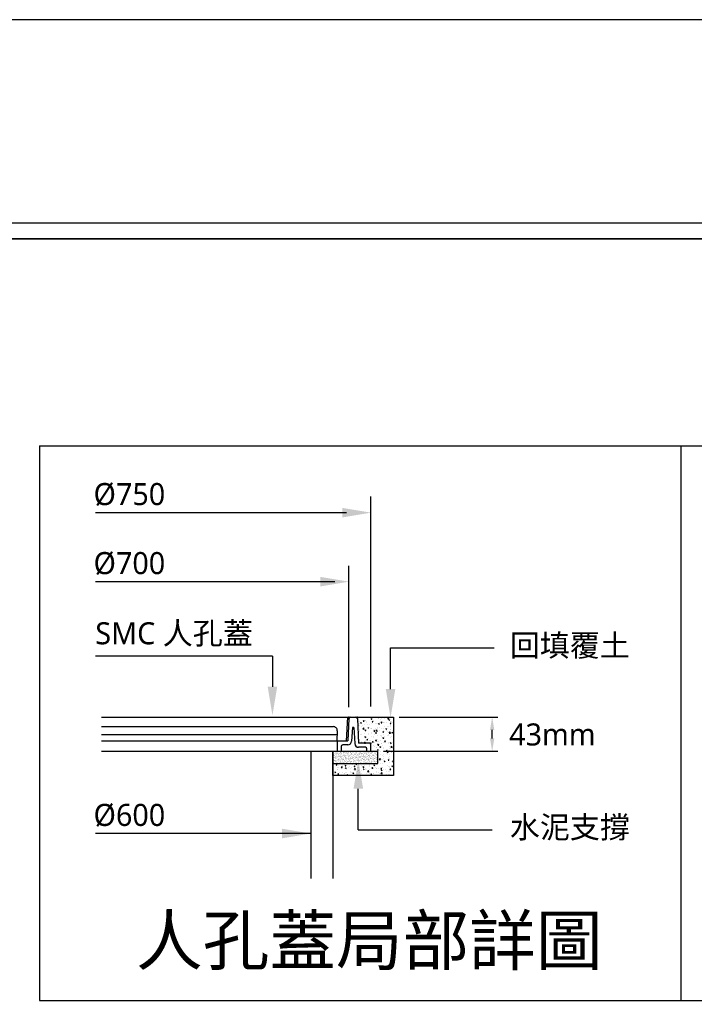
# Model space of a CAD drawing. Header units: millimetres. Extents: x 4664 to 8864, y -38 to 2932.
# Drawn here: x 6832 to 7445, y 2042 to 2932 of the extents above; entities that cross this region are included whole.
import ezdxf

# ---------------------------------------------------------------- set-up
doc = ezdxf.new("R2010")
doc.units = ezdxf.units.MM
doc.styles.add('AEH', font='kaiu.ttf')
doc.styles.add('微軟正黑體-20', font='Microsoft JhengHei.ttf', dxfattribs={"height": 20})
doc.styles.add('微軟正黑體-30', font='Microsoft JhengHei.ttf', dxfattribs={"height": 30})

msp = doc.modelspace()

# ---------------------------------------------------------------- linework, layer by layer
at = {"lineweight": 5}
for p, q in [((4663.85, 2931.81, 163.19), (8863.85, 2931.81, 163.19)), ((4850.88, 2732.99, 163.19), (8676.81, 2732.99, 163.19)), ((8676.81, 2732.99, 163.19), (4850.88, 2732.99, 163.19)), ((6850.34, 2544.88), (8022.99, 2544.88)), ((6850.34, 2544.88), (6850.34, 2041.72)), ((7432.58, 2544.88), (7432.58, 2041.72)), ((7151.16, 2308.38), (7151.16, 2498.96)), ((7128.91, 2484.34), (6900.95, 2484.34)), ((7131.17, 2307.76), (7131.17, 2436.11)), ((7118.44, 2421.71), (6900.95, 2421.71)), ((7168.96, 2324.24), (7168.96, 2361.67)), ((7168.96, 2361.67), (7263.16, 2361.67)), ((7061.73, 2354.05), (6900.95, 2354.05)), ((7061.73, 2354.05), (7061.73, 2326.35)), ((6906.44, 2298.83), (7171.66, 2298.83)), ((7129.91, 2298.83), (7128.77, 2277.18)), ((7131.1, 2297.46), (7130.04, 2277.18)), ((7138.82, 2297.46), (7139.99, 2275.02)), ((7140.3, 2298.59), (7140.3, 2298.59)), ((7151.26, 2297.23), (7152.05, 2297.53)), ((7151.26, 2297.23), (7151.82, 2296.85)), ((7151.82, 2296.85), (7152.05, 2297.53)), ((7157.57, 2297.19), (7157.57, 2297.19)), ((7157.59, 2298.77), (7157.59, 2298.77)), ((7158.02, 2297.26), (7158.02, 2297.26)), ((7160.12, 2296.46), (7160.12, 2296.46)), ((7160.86, 2297.64), (7160.86, 2297.64)), ((7163.29, 2297.92), (7163.29, 2297.92)), ((7163.63, 2298.52), (7163.63, 2298.52)), ((7165.15, 2298.2), (7165.15, 2298.2)), ((7166.34, 2297.28), (7167.22, 2298.2)), ((7166.34, 2297.28), (7167.35, 2297.13)), ((7166.72, 2297.59), (7166.72, 2297.59)), ((7167.35, 2297.13), (7167.22, 2298.2)), ((7167.53, 2296.32), (7168.32, 2296.62)), ((7168.09, 2295.94), (7168.32, 2296.62)), ((7169.17, 2298.77), (7169.17, 2298.77)), ((7169.68, 2298.26), (7169.68, 2298.26)), ((7171.66, 2298.83), (7171.66, 2245.86)), ((7176.74, 2298.83), (7266.29, 2298.83)), ((6906.44, 2290.17), (7116.98, 2290.17)), ((7134.29, 2289.45), (7133.64, 2276.99)), ((7135.63, 2289.45), (7134.29, 2289.45)), ((7135.63, 2289.45), (7136.39, 2274.83)), ((7140.03, 2291.05), (7140.03, 2291.05)), ((7140.16, 2294.82), (7140.16, 2294.82)), ((7140.32, 2293.06), (7140.32, 2293.06)), ((7140.78, 2290.92), (7140.78, 2290.92)), ((7140.87, 2295.05), (7140.87, 2295.05)), ((7141.05, 2287.75), (7141.05, 2287.75)), ((7141.75, 2293.57), (7142.54, 2293.88)), ((7141.75, 2293.57), (7142.31, 2293.19)), ((7142.31, 2293.19), (7142.54, 2293.88)), ((7143.03, 2290.57), (7143.03, 2290.57)), ((7143.61, 2291.29), (7143.61, 2291.29)), ((7143.68, 2288.12), (7144.56, 2289.04)), ((7143.68, 2288.13), (7144.69, 2287.97)), ((7143.75, 2295.38), (7143.75, 2295.38)), ((7144.22, 2295.14), (7144.76, 2295.79)), ((7144.22, 2295.14), (7144.89, 2295.08)), ((7144.69, 2287.97), (7144.56, 2289.05)), ((7144.71, 2289.01), (7144.71, 2289.01)), ((7144.89, 2295.08), (7144.76, 2295.79)), ((7145.61, 2288.01), (7145.61, 2288.01)), ((7145.74, 2291.78), (7145.74, 2291.78)), ((7145.88, 2295.55), (7145.88, 2295.55)), ((7146.59, 2295.76), (7146.59, 2295.76)), ((7146.91, 2294.8), (7146.91, 2294.8)), ((7146.92, 2294.19), (7146.92, 2294.19)), ((7147.9, 2291.86), (7147.9, 2291.86)), ((7148.51, 2289.02), (7149.3, 2289.32)), ((7148.51, 2289.02), (7149.07, 2288.64)), ((7149.07, 2288.64), (7149.3, 2289.32)), ((7149.63, 2291.71), (7149.63, 2291.71)), ((7150.75, 2288.76), (7150.75, 2288.76)), ((7150.88, 2296.32), (7150.88, 2296.32)), ((7151.49, 2288.86), (7151.49, 2288.86)), ((7151.62, 2292.63), (7151.62, 2292.63)), ((7151.76, 2296.39), (7151.76, 2296.39)), ((7152.07, 2288.33), (7152.07, 2288.33)), ((7152.34, 2294.43), (7152.88, 2295.08)), ((7152.34, 2294.43), (7153.01, 2294.37)), ((7153.01, 2294.37), (7152.88, 2295.08)), ((7152.95, 2294.54), (7152.95, 2294.54)), ((7153.52, 2295.33), (7153.52, 2295.33)), ((7153.95, 2287.75), (7153.95, 2287.75)), ((7154.9, 2288.71), (7154.9, 2288.71)), ((7155.05, 2292.8), (7155.05, 2292.8)), ((7156.23, 2292.84), (7156.23, 2292.84)), ((7156.79, 2288.5), (7156.79, 2288.5)), ((7157.3, 2289.66), (7157.3, 2289.66)), ((7157.44, 2293.42), (7157.44, 2293.42)), ((7157.88, 2293.17), (7157.88, 2293.17)), ((7158.02, 2292.67), (7158.81, 2292.97)), ((7158.02, 2292.67), (7158.58, 2292.29)), ((7158.58, 2292.29), (7158.81, 2292.97)), ((7159, 2294.28), (7159, 2294.28)), ((7159.19, 2289.27), (7159.19, 2289.27)), ((7160.45, 2293.71), (7161, 2294.37)), ((7160.45, 2293.71), (7161.13, 2293.66)), ((7160.55, 2288.88), (7160.55, 2288.88)), ((7161.13, 2293.66), (7161, 2294.37)), ((7162.17, 2293.74), (7162.17, 2293.74)), ((7162.83, 2293.97), (7162.83, 2293.97)), ((7162.83, 2288.24), (7162.83, 2288.24)), ((7163.02, 2290.38), (7163.02, 2290.38)), ((7163.15, 2294.15), (7163.15, 2294.15)), ((7164.77, 2288.11), (7165.57, 2288.41)), ((7164.77, 2288.11), (7165.34, 2287.73)), ((7165.04, 2294.03), (7165.04, 2294.03)), ((7165.34, 2287.73), (7165.57, 2288.41)), ((7166.34, 2290.21), (7166.34, 2290.21)), ((7167.16, 2290.01), (7167.16, 2290.01)), ((7167.53, 2296.32), (7168.09, 2295.94)), ((7168.57, 2293), (7169.12, 2293.65)), ((7168.57, 2293), (7169.25, 2292.95)), ((7168.88, 2287.99), (7168.88, 2287.99)), ((7168.9, 2291.23), (7168.9, 2291.23)), ((7169.03, 2295), (7169.03, 2295)), ((7169.25, 2292.95), (7169.12, 2293.65)), ((7169.17, 2290.58), (7169.17, 2290.58)), ((7169.32, 2294.68), (7169.32, 2294.68)), ((7169.43, 2295.11), (7169.43, 2295.11)), ((7171.08, 2293.77), (7171.08, 2293.77)), ((6906.44, 2282.95), (7120.41, 2282.95)), ((7120.59, 2286.37), (7120.1, 2277.18)), ((7139.44, 2285.54), (7139.79, 2285.67)), ((7139.47, 2285.05), (7139.56, 2284.99)), ((7139.56, 2284.99), (7139.79, 2285.67)), ((7139.75, 2283.52), (7139.75, 2283.52)), ((7139.76, 2279.44), (7139.78, 2279.47)), ((7139.91, 2278.76), (7139.78, 2279.47)), ((7139.8, 2278.77), (7139.91, 2278.76)), ((7139.89, 2287.28), (7139.89, 2287.28)), ((7140.28, 2278.72), (7140.28, 2278.72)), ((7140.63, 2286.83), (7140.63, 2286.83)), ((7140.75, 2285.48), (7140.75, 2285.48)), ((7141.94, 2282.93), (7141.94, 2282.93)), ((7142.45, 2283.26), (7142.45, 2283.26)), ((7144.92, 2287.39), (7144.92, 2287.39)), ((7145.33, 2280.47), (7145.33, 2280.47)), ((7145.47, 2284.24), (7145.47, 2284.24)), ((7145.75, 2280.81), (7146.54, 2281.11)), ((7145.75, 2280.81), (7146.31, 2280.43)), ((7145.79, 2286.62), (7146.33, 2287.27)), ((7145.79, 2286.62), (7146.46, 2286.56)), ((7146.11, 2279.4), (7146.11, 2279.4)), ((7146.31, 2280.43), (7146.54, 2281.11)), ((7146.46, 2286.56), (7146.33, 2287.27)), ((7146.88, 2279.86), (7146.88, 2279.86)), ((7147.09, 2287.49), (7147.09, 2287.49)), ((7147.35, 2286.61), (7147.35, 2286.61)), ((7147.36, 2278.11), (7147.9, 2278.76)), ((7148.03, 2278.05), (7147.9, 2278.76)), ((7148.5, 2283), (7148.5, 2283)), ((7148.95, 2279.78), (7148.95, 2279.78)), ((7149.09, 2283.87), (7149.09, 2283.87)), ((7151.21, 2281.32), (7151.21, 2281.32)), ((7151.35, 2285.09), (7151.35, 2285.09)), ((7151.92, 2284.24), (7151.92, 2284.24)), ((7153.14, 2287.24), (7153.14, 2287.24)), ((7153.23, 2280.34), (7153.23, 2280.34)), ((7153.49, 2280.99), (7153.49, 2280.99)), ((7153.91, 2285.91), (7154.45, 2286.56)), ((7153.91, 2285.91), (7154.58, 2285.85)), ((7154.58, 2285.85), (7154.45, 2286.56)), ((7154.54, 2282.75), (7154.54, 2282.75)), ((7155.26, 2284.46), (7156.06, 2284.76)), ((7155.26, 2284.46), (7155.83, 2284.08)), ((7155.76, 2286.25), (7156.64, 2287.17)), ((7155.76, 2286.25), (7156.77, 2286.1)), ((7155.83, 2284.08), (7156.06, 2284.76)), ((7156.21, 2284.81), (7156.21, 2284.81)), ((7156.77, 2286.1), (7156.64, 2287.17)), ((7157.02, 2282.12), (7157.02, 2282.12)), ((7157.16, 2285.89), (7157.16, 2285.89)), ((7159.18, 2286.98), (7159.18, 2286.98)), ((7160.09, 2282.12), (7160.09, 2282.12)), ((7160.38, 2281.28), (7160.38, 2281.28)), ((7160.58, 2282.49), (7160.58, 2282.49)), ((7162.02, 2279.9), (7162.81, 2280.21)), ((7162.02, 2279.9), (7162.58, 2279.52)), ((7162.03, 2285.2), (7162.57, 2285.85)), ((7162.03, 2285.2), (7162.7, 2285.14)), ((7162.7, 2285.14), (7162.57, 2285.85)), ((7162.58, 2279.52), (7162.81, 2280.21)), ((7162.6, 2279.07), (7162.6, 2279.07)), ((7162.74, 2282.84), (7162.74, 2282.84)), ((7162.8, 2279.64), (7162.8, 2279.64)), ((7162.88, 2286.61), (7162.88, 2286.61)), ((7163.22, 2281.66), (7163.22, 2281.66)), ((7163.36, 2285.75), (7163.36, 2285.75)), ((7165.22, 2286.72), (7165.22, 2286.72)), ((7166.19, 2286.12), (7166.19, 2286.12)), ((7166.62, 2282.24), (7166.62, 2282.24)), ((7166.69, 2283.26), (7166.69, 2283.26)), ((7167.5, 2282.22), (7167.5, 2282.22)), ((7167.84, 2284.38), (7168.72, 2285.3)), ((7167.84, 2284.38), (7168.85, 2284.22)), ((7168.48, 2279.92), (7168.48, 2279.92)), ((7168.62, 2283.69), (7168.62, 2283.69)), ((7168.85, 2284.22), (7168.72, 2285.3)), ((7168.76, 2287.46), (7168.76, 2287.46)), ((7169.4, 2280.77), (7169.4, 2280.77)), ((7170.14, 2284.49), (7170.69, 2285.14)), ((7170.14, 2284.49), (7170.82, 2284.43)), ((7170.48, 2286.68), (7170.48, 2286.68)), ((7170.82, 2284.43), (7170.69, 2285.14)), ((7171.26, 2286.47), (7171.26, 2286.47)), ((7171.53, 2283.55), (7171.66, 2283.6)), ((7171.53, 2283.55), (7171.66, 2283.46)), ((7261.22, 2279.47), (7261.22, 2287.16)), ((6906.44, 2277.18), (7130.04, 2277.18)), ((7120.53, 2277.18), (7120.53, 2267.8)), ((7124.14, 2272.13), (7124.14, 2267.8)), ((7130.04, 2273.57), (7125.58, 2273.57)), ((7149.71, 2275.02), (7139.99, 2275.02)), ((7146.11, 2271.41), (7139.99, 2271.41)), ((7140.25, 2277.47), (7140.25, 2277.47)), ((7142.64, 2275.95), (7142.64, 2275.95)), ((7142.99, 2276.24), (7142.99, 2276.24)), ((7145.18, 2275.22), (7146.06, 2276.14)), ((7145.18, 2275.23), (7146.19, 2275.07)), ((7145.19, 2276.7), (7145.19, 2276.7)), ((7145.97, 2275.31), (7145.97, 2275.31)), ((7146.19, 2275.07), (7146.06, 2276.15)), ((7146.29, 2277.22), (7146.29, 2277.22)), ((7147.36, 2278.11), (7148.03, 2278.05)), ((7147.55, 2267.8), (7147.55, 2269.97)), ((7148.68, 2275.7), (7148.68, 2275.7)), ((7149.6, 2277.37), (7149.6, 2277.37)), ((7150.26, 2275.88), (7150.26, 2275.88)), ((7151.07, 2277.55), (7151.07, 2277.55)), ((7151.16, 2267.8), (7151.16, 2273.57)), ((7152.33, 2276.96), (7152.33, 2276.96)), ((7152.51, 2276.25), (7153.3, 2276.55)), ((7152.51, 2276.25), (7153.07, 2275.87)), ((7153.07, 2275.87), (7153.3, 2276.55)), ((7153.92, 2273.41), (7153.92, 2273.41)), ((7154.43, 2272.35), (7154.43, 2272.35)), ((7154.72, 2275.44), (7154.72, 2275.44)), ((7155.48, 2277.4), (7156.02, 2278.05)), ((7155.48, 2277.4), (7156.15, 2277.34)), ((7156.15, 2277.34), (7156.02, 2278.05)), ((7156.13, 2270.95), (7156.13, 2270.95)), ((7156.2, 2278.51), (7156.2, 2278.51)), ((7156.61, 2270.81), (7156.61, 2270.81)), ((7156.75, 2274.58), (7156.75, 2274.58)), ((7156.89, 2278.35), (7156.89, 2278.35)), ((7157.26, 2273.35), (7158.14, 2274.27)), ((7157.26, 2273.35), (7158.27, 2273.2)), ((7157.26, 2272.73), (7157.26, 2272.73)), ((7157.41, 2276.82), (7157.41, 2276.82)), ((7158.27, 2273.2), (7158.14, 2274.27)), ((7158.38, 2276.71), (7158.38, 2276.71)), ((7159.27, 2271.69), (7160.06, 2272)), ((7159.27, 2271.69), (7159.83, 2271.31)), ((7159.83, 2271.31), (7160.06, 2272)), ((7160.24, 2277.19), (7160.24, 2277.19)), ((7160.52, 2274.54), (7160.52, 2274.54)), ((7160.76, 2275.19), (7160.76, 2275.19)), ((7161.55, 2273.29), (7161.55, 2273.29)), ((7162.17, 2270.7), (7162.17, 2270.7)), ((7162.33, 2271.54), (7162.33, 2271.54)), ((7162.47, 2275.31), (7162.47, 2275.31)), ((7163.6, 2276.68), (7164.14, 2277.34)), ((7163.6, 2276.68), (7164.27, 2276.63)), ((7164.27, 2276.63), (7164.14, 2277.34)), ((7164.42, 2276.45), (7164.42, 2276.45)), ((7164.53, 2277.75), (7164.53, 2277.75)), ((7165.72, 2269.77), (7165.72, 2269.77)), ((7166.81, 2274.93), (7166.81, 2274.93)), ((7167.12, 2275.68), (7167.12, 2275.68)), ((7168.21, 2272.39), (7168.21, 2272.39)), ((7168.21, 2270.44), (7168.21, 2270.44)), ((7168.35, 2276.16), (7168.35, 2276.16)), ((7168.55, 2270.14), (7168.55, 2270.14)), ((7168.7, 2274.23), (7168.7, 2274.23)), ((7168.78, 2275.34), (7169.57, 2275.65)), ((7168.78, 2275.34), (7169.34, 2274.96)), ((7169.34, 2274.96), (7169.57, 2275.65)), ((7169.34, 2271.48), (7170.22, 2272.4)), ((7169.34, 2271.48), (7170.35, 2271.32)), ((7170.35, 2271.32), (7170.22, 2272.4)), ((7170.46, 2276.2), (7170.46, 2276.2)), ((7171.53, 2274.6), (7171.53, 2274.6)), ((6906.44, 2267.8), (7157.44, 2267.8)), ((7096.56, 2267.8), (7096.56, 2152.37)), ((7116.46, 2245.86), (7116.46, 2267.8)), ((7116.48, 2267.8), (7116.48, 2152.37)), ((7116.56, 2262.73), (7116.56, 2262.73)), ((7116.74, 2265.21), (7116.74, 2265.21)), ((7116.75, 2264.67), (7116.75, 2264.67)), ((7116.93, 2267), (7116.93, 2267)), ((7116.95, 2264.48), (7116.95, 2264.48)), ((7117.04, 2262.43), (7117.04, 2262.43)), ((7117.29, 2266.32), (7117.29, 2266.32)), ((7117.33, 2265.28), (7117.33, 2265.28)), ((7117.36, 2264.14), (7117.36, 2264.14)), ((7117.43, 2261.95), (7117.43, 2261.95)), ((7117.79, 2262.41), (7117.79, 2262.41)), ((7117.83, 2267.79), (7117.83, 2267.79)), ((7117.84, 2264.17), (7117.84, 2264.17)), ((7117.94, 2263.58), (7117.94, 2263.58)), ((7118.04, 2267.6), (7118.04, 2267.6)), ((7118.25, 2265.4), (7118.25, 2265.4)), ((7118.37, 2262.49), (7118.37, 2262.49)), ((7118.75, 2267.44), (7118.75, 2267.44)), ((7118.76, 2261.33), (7118.76, 2261.33)), ((7118.82, 2265.26), (7118.82, 2265.26)), ((7118.89, 2263.07), (7118.89, 2263.07)), ((7118.96, 2260.89), (7118.96, 2260.89)), ((7119.02, 2266.7), (7119.02, 2266.7)), ((7119.07, 2262.55), (7119.07, 2262.55)), ((7119.17, 2265.57), (7119.17, 2265.57)), ((7119.27, 2262.36), (7119.27, 2262.36)), ((7119.3, 2262.61), (7119.3, 2262.61)), ((7119.65, 2265.27), (7119.65, 2265.27)), ((7119.79, 2265.61), (7119.79, 2265.61)), ((7120.09, 2262.74), (7120.09, 2262.74)), ((7120.15, 2265.67), (7120.15, 2265.67)), ((7120.19, 2266.3), (7120.19, 2266.3)), ((7120.26, 2264.12), (7120.26, 2264.12)), ((7120.26, 2261.45), (7120.26, 2261.45)), ((7120.33, 2261.94), (7120.33, 2261.94)), ((7120.36, 2265.48), (7120.36, 2265.48)), ((7120.38, 2265.68), (7120.38, 2265.68)), ((7120.46, 2267.01), (7120.46, 2267.01)), ((7120.57, 2262.43), (7120.57, 2262.43)), ((7120.83, 2262.81), (7120.83, 2262.81)), ((7121.3, 2265.81), (7121.3, 2265.81)), ((7121.34, 2264.57), (7121.34, 2264.57)), ((7121.37, 2264.17), (7121.37, 2264.17)), ((7121.42, 2262.89), (7121.42, 2262.89)), ((7121.71, 2267.47), (7121.71, 2267.47)), ((7121.78, 2265.29), (7121.78, 2265.29)), ((7121.85, 2263.11), (7121.85, 2263.11)), ((7121.93, 2260.93), (7121.93, 2260.93)), ((7122.28, 2261.34), (7122.28, 2261.34)), ((7122.34, 2263.01), (7122.34, 2263.01)), ((7122.43, 2267.69), (7122.43, 2267.69)), ((7122.47, 2263.54), (7122.47, 2263.54)), ((7122.68, 2263.35), (7122.68, 2263.35)), ((7122.7, 2265.58), (7122.7, 2265.58)), ((7122.84, 2266.01), (7122.84, 2266.01)), ((7123.18, 2265.27), (7123.18, 2265.27)), ((7123.24, 2266.41), (7123.24, 2266.41)), ((7123.31, 2264.23), (7123.31, 2264.23)), ((7123.39, 2262.05), (7123.39, 2262.05)), ((7123.43, 2266.09), (7123.43, 2266.09)), ((7123.55, 2266.66), (7123.55, 2266.66)), ((7123.61, 2262.74), (7123.61, 2262.74)), ((7123.66, 2262.45), (7123.66, 2262.45)), ((7123.76, 2266.47), (7123.76, 2266.47)), ((7123.88, 2263.21), (7123.88, 2263.21)), ((7123.98, 2267.01), (7123.98, 2267.01)), ((7124.09, 2262.44), (7124.09, 2262.44)), ((7124.35, 2266.21), (7124.35, 2266.21)), ((7124.47, 2263.29), (7124.47, 2263.29)), ((7124.61, 2267.46), (7124.61, 2267.46)), ((7124.68, 2265.28), (7124.68, 2265.28)), ((7124.75, 2265.57), (7124.75, 2265.57)), ((7124.75, 2263.1), (7124.75, 2263.1)), ((7124.79, 2261.41), (7124.79, 2261.41)), ((7124.82, 2260.92), (7124.82, 2260.92)), ((7124.89, 2264.18), (7124.89, 2264.18)), ((7125, 2261.22), (7125, 2261.22)), ((7125.39, 2263.41), (7125.39, 2263.41)), ((7125.81, 2261.34), (7125.81, 2261.34)), ((7125.87, 2264.53), (7125.87, 2264.53)), ((7125.88, 2266.41), (7125.88, 2266.41)), ((7126.08, 2264.34), (7126.08, 2264.34)), ((7126.21, 2266.45), (7126.21, 2266.45)), ((7126.22, 2265.58), (7126.22, 2265.58)), ((7126.28, 2264.27), (7126.28, 2264.27)), ((7126.35, 2262.09), (7126.35, 2262.09)), ((7126.47, 2266.49), (7126.47, 2266.49)), ((7126.7, 2265.28), (7126.7, 2265.28)), ((7126.93, 2263.62), (7126.93, 2263.62)), ((7126.95, 2267.65), (7126.95, 2267.65)), ((7127.07, 2263.44), (7127.07, 2263.44)), ((7127.14, 2262.75), (7127.14, 2262.75)), ((7127.16, 2267.46), (7127.16, 2267.46)), ((7127.39, 2266.61), (7127.39, 2266.61)), ((7127.51, 2267.02), (7127.51, 2267.02)), ((7127.52, 2263.69), (7127.52, 2263.69)), ((7127.62, 2262.45), (7127.62, 2262.45)), ((7127.67, 2267.57), (7127.67, 2267.57)), ((7127.74, 2265.39), (7127.74, 2265.39)), ((7127.81, 2263.21), (7127.81, 2263.21)), ((7127.88, 2261.03), (7127.88, 2261.03)), ((7127.97, 2260.82), (7127.97, 2260.82)), ((7128.15, 2266.56), (7128.15, 2266.56)), ((7128.19, 2262.41), (7128.19, 2262.41)), ((7128.4, 2262.22), (7128.4, 2262.22)), ((7128.42, 2264.19), (7128.42, 2264.19)), ((7128.44, 2263.81), (7128.44, 2263.81)), ((7128.56, 2260.9), (7128.56, 2260.9)), ((7128.93, 2266.81), (7128.93, 2266.81)), ((7129.1, 2266.44), (7129.1, 2266.44)), ((7129.17, 2264.26), (7129.17, 2264.26)), ((7129.24, 2262.07), (7129.24, 2262.07)), ((7129.28, 2265.53), (7129.28, 2265.53)), ((7129.33, 2261.35), (7129.33, 2261.35)), ((7129.39, 2261.31), (7129.39, 2261.31)), ((7129.48, 2265.34), (7129.48, 2265.34)), ((7129.48, 2261.02), (7129.48, 2261.02)), ((7129.52, 2266.89), (7129.52, 2266.89)), ((7129.75, 2265.59), (7129.75, 2265.59)), ((7129.97, 2264.02), (7129.97, 2264.02)), ((7130.23, 2265.29), (7130.23, 2265.29)), ((7130.44, 2267.01), (7130.44, 2267.01)), ((7130.47, 2264.43), (7130.47, 2264.43)), ((7130.56, 2264.09), (7130.56, 2264.09)), ((7130.63, 2267.61), (7130.63, 2267.61)), ((7130.66, 2262.76), (7130.66, 2262.76)), ((7130.7, 2265.43), (7130.7, 2265.43)), ((7130.77, 2263.25), (7130.77, 2263.25)), ((7130.84, 2261.06), (7130.84, 2261.06)), ((7131.02, 2261.22), (7131.02, 2261.22)), ((7131.03, 2267.03), (7131.03, 2267.03)), ((7131.14, 2262.45), (7131.14, 2262.45)), ((7131.48, 2264.22), (7131.48, 2264.22)), ((7131.55, 2267.55), (7131.55, 2267.55)), ((7131.6, 2263.4), (7131.6, 2263.4)), ((7131.61, 2261.3), (7131.61, 2261.3)), ((7131.8, 2263.21), (7131.8, 2263.21)), ((7131.95, 2264.19), (7131.95, 2264.19)), ((7131.98, 2267.21), (7131.98, 2267.21)), ((7132.16, 2266.55), (7132.16, 2266.55)), ((7132.23, 2264.37), (7132.23, 2264.37)), ((7132.3, 2262.18), (7132.3, 2262.18)), ((7132.53, 2261.42), (7132.53, 2261.42)), ((7132.57, 2267.29), (7132.57, 2267.29)), ((7132.68, 2266.52), (7132.68, 2266.52)), ((7132.79, 2262.31), (7132.79, 2262.31)), ((7132.86, 2261.36), (7132.86, 2261.36)), ((7132.89, 2266.33), (7132.89, 2266.33)), ((7133.02, 2264.42), (7133.02, 2264.42)), ((7133.27, 2265.6), (7133.27, 2265.6)), ((7133.49, 2267.41), (7133.49, 2267.41)), ((7133.52, 2267.59), (7133.52, 2267.59)), ((7133.6, 2265.41), (7133.6, 2265.41)), ((7133.61, 2264.5), (7133.61, 2264.5)), ((7133.67, 2263.23), (7133.67, 2263.23)), ((7133.74, 2261.05), (7133.74, 2261.05)), ((7133.75, 2265.29), (7133.75, 2265.29)), ((7133.87, 2265.43), (7133.87, 2265.43)), ((7133.92, 2261.28), (7133.92, 2261.28)), ((7134.07, 2261.62), (7134.07, 2261.62)), ((7134.12, 2261.08), (7134.12, 2261.08)), ((7134.19, 2262.76), (7134.19, 2262.76)), ((7134.53, 2264.62), (7134.53, 2264.62)), ((7134.56, 2267.03), (7134.56, 2267.03)), ((7134.65, 2261.7), (7134.65, 2261.7)), ((7134.67, 2262.46), (7134.67, 2262.46)), ((7135, 2264.4), (7135, 2264.4)), ((7135.02, 2267.61), (7135.02, 2267.61)), ((7135.12, 2266.58), (7135.12, 2266.58)), ((7135.19, 2264.4), (7135.19, 2264.4)), ((7135.21, 2264.2), (7135.21, 2264.2)), ((7135.27, 2262.22), (7135.27, 2262.22)), ((7135.47, 2264.2), (7135.47, 2264.2)), ((7135.57, 2261.82), (7135.57, 2261.82)), ((7135.61, 2267.69), (7135.61, 2267.69)), ((7136.07, 2264.82), (7136.07, 2264.82)), ((7136.08, 2267.51), (7136.08, 2267.51)), ((7136.19, 2263.3), (7136.19, 2263.3)), ((7136.29, 2267.32), (7136.29, 2267.32)), ((7136.38, 2261.36), (7136.38, 2261.36)), ((7136.58, 2267.7), (7136.58, 2267.7)), ((7136.65, 2265.52), (7136.65, 2265.52)), ((7136.66, 2264.9), (7136.66, 2264.9)), ((7136.72, 2263.34), (7136.72, 2263.34)), ((7136.8, 2265.6), (7136.8, 2265.6)), ((7136.8, 2261.16), (7136.8, 2261.16)), ((7137.11, 2262.03), (7137.11, 2262.03)), ((7137.27, 2266.42), (7137.27, 2266.42)), ((7137.28, 2265.3), (7137.28, 2265.3)), ((7137.32, 2262.27), (7137.32, 2262.27)), ((7137.53, 2262.08), (7137.53, 2262.08)), ((7137.58, 2265.02), (7137.58, 2265.02)), ((7137.7, 2262.1), (7137.7, 2262.1)), ((7137.71, 2262.77), (7137.71, 2262.77)), ((7138.02, 2266.57), (7138.02, 2266.57)), ((7138.08, 2267.04), (7138.08, 2267.04)), ((7138.09, 2264.39), (7138.09, 2264.39)), ((7138.16, 2262.21), (7138.16, 2262.21)), ((7138.19, 2262.46), (7138.19, 2262.46)), ((7138.4, 2265.39), (7138.4, 2265.39)), ((7138.51, 2261.18), (7138.51, 2261.18)), ((7138.61, 2265.2), (7138.61, 2265.2)), ((7138.62, 2262.22), (7138.62, 2262.22)), ((7139, 2264.2), (7139, 2264.2)), ((7139.12, 2265.22), (7139.12, 2265.22)), ((7139.54, 2267.74), (7139.54, 2267.74)), ((7139.59, 2264.3), (7139.59, 2264.3)), ((7139.62, 2265.56), (7139.62, 2265.56)), ((7139.69, 2263.38), (7139.69, 2263.38)), ((7139.7, 2265.3), (7139.7, 2265.3)), ((7139.76, 2261.2), (7139.76, 2261.2)), ((7139.91, 2261.37), (7139.91, 2261.37)), ((7140.16, 2262.43), (7140.16, 2262.43)), ((7140.33, 2265.61), (7140.33, 2265.61)), ((7140.63, 2265.42), (7140.63, 2265.42)), ((7140.68, 2267.41), (7140.68, 2267.41)), ((7140.72, 2263.26), (7140.72, 2263.26)), ((7140.75, 2262.5), (7140.75, 2262.5)), ((7140.8, 2265.31), (7140.8, 2265.31)), ((7140.93, 2263.07), (7140.93, 2263.07)), ((7141.08, 2266.68), (7141.08, 2266.68)), ((7141.15, 2264.5), (7141.15, 2264.5)), ((7141.22, 2262.32), (7141.22, 2262.32)), ((7141.24, 2262.78), (7141.24, 2262.78)), ((7141.61, 2267.05), (7141.61, 2267.05)), ((7141.67, 2262.63), (7141.67, 2262.63)), ((7141.72, 2262.47), (7141.72, 2262.47)), ((7141.8, 2266.38), (7141.8, 2266.38)), ((7141.91, 2262.17), (7141.91, 2262.17)), ((7142.01, 2266.19), (7142.01, 2266.19)), ((7142.16, 2265.62), (7142.16, 2265.62)), ((7142.44, 2267.73), (7142.44, 2267.73)), ((7142.51, 2265.55), (7142.51, 2265.55)), ((7142.52, 2264.21), (7142.52, 2264.21)), ((7142.58, 2263.37), (7142.58, 2263.37)), ((7142.65, 2261.18), (7142.65, 2261.18)), ((7142.75, 2265.7), (7142.75, 2265.7)), ((7143, 2265.29), (7143, 2265.29)), ((7143.04, 2261.14), (7143.04, 2261.14)), ((7143.21, 2262.83), (7143.21, 2262.83)), ((7143.25, 2260.95), (7143.25, 2260.95)), ((7143.44, 2261.38), (7143.44, 2261.38)), ((7143.67, 2265.82), (7143.67, 2265.82)), ((7143.8, 2262.91), (7143.8, 2262.91)), ((7143.85, 2265.62), (7143.85, 2265.62)), ((7144.04, 2266.72), (7144.04, 2266.72)), ((7144.11, 2264.54), (7144.11, 2264.54)), ((7144.12, 2264.26), (7144.12, 2264.26)), ((7144.18, 2262.36), (7144.18, 2262.36)), ((7144.33, 2265.31), (7144.33, 2265.31)), ((7144.33, 2264.06), (7144.33, 2264.06)), ((7144.72, 2263.03), (7144.72, 2263.03)), ((7144.76, 2262.78), (7144.76, 2262.78)), ((7145.13, 2267.05), (7145.13, 2267.05)), ((7145.21, 2267.38), (7145.21, 2267.38)), ((7145.21, 2266.02), (7145.21, 2266.02)), ((7145.24, 2262.48), (7145.24, 2262.48)), ((7145.32, 2263.16), (7145.32, 2263.16)), ((7145.42, 2267.18), (7145.42, 2267.18)), ((7145.57, 2265.66), (7145.57, 2265.66)), ((7145.64, 2263.48), (7145.64, 2263.48)), ((7145.71, 2261.3), (7145.71, 2261.3)), ((7145.8, 2266.1), (7145.8, 2266.1)), ((7146.05, 2264.22), (7146.05, 2264.22)), ((7146.25, 2263.23), (7146.25, 2263.23)), ((7146.4, 2266.28), (7146.4, 2266.28)), ((7146.44, 2262.13), (7146.44, 2262.13)), ((7146.65, 2261.94), (7146.65, 2261.94)), ((7146.72, 2266.22), (7146.72, 2266.22)), ((7146.84, 2263.31), (7146.84, 2263.31)), ((7146.93, 2266.7), (7146.93, 2266.7)), ((7146.96, 2261.38), (7146.96, 2261.38)), ((7147.01, 2264.52), (7147.01, 2264.52)), ((7147.08, 2262.34), (7147.08, 2262.34)), ((7147.38, 2265.62), (7147.38, 2265.62)), ((7147.53, 2265.25), (7147.53, 2265.25)), ((7147.64, 2261.04), (7147.64, 2261.04)), ((7147.74, 2265.06), (7147.74, 2265.06)), ((7147.76, 2263.43), (7147.76, 2263.43)), ((7147.85, 2265.32), (7147.85, 2265.32)), ((7148.26, 2266.42), (7148.26, 2266.42)), ((7148.29, 2262.79), (7148.29, 2262.79)), ((7148.53, 2265.7), (7148.53, 2265.7)), ((7148.6, 2263.51), (7148.6, 2263.51)), ((7148.66, 2267.06), (7148.66, 2267.06)), ((7148.68, 2261.33), (7148.68, 2261.33)), ((7148.72, 2264.16), (7148.72, 2264.16)), ((7148.77, 2262.48), (7148.77, 2262.48)), ((7148.85, 2266.5), (7148.85, 2266.5)), ((7149.3, 2263.63), (7149.3, 2263.63)), ((7149.57, 2264.22), (7149.57, 2264.22)), ((7149.77, 2266.62), (7149.77, 2266.62)), ((7149.8, 2267.28), (7149.8, 2267.28)), ((7149.85, 2263.12), (7149.85, 2263.12)), ((7149.89, 2263.71), (7149.89, 2263.71)), ((7149.99, 2266.82), (7149.99, 2266.82)), ((7150.06, 2264.63), (7150.06, 2264.63)), ((7150.06, 2262.93), (7150.06, 2262.93)), ((7150.13, 2262.45), (7150.13, 2262.45)), ((7150.34, 2260.84), (7150.34, 2260.84)), ((7150.49, 2261.39), (7150.49, 2261.39)), ((7150.81, 2263.83), (7150.81, 2263.83)), ((7150.9, 2265.63), (7150.9, 2265.63)), ((7150.93, 2266.24), (7150.93, 2266.24)), ((7150.93, 2260.91), (7150.93, 2260.91)), ((7151.04, 2262.03), (7151.04, 2262.03)), ((7151.14, 2266.05), (7151.14, 2266.05)), ((7151.3, 2266.83), (7151.3, 2266.83)), ((7151.38, 2265.33), (7151.38, 2265.33)), ((7151.43, 2265.68), (7151.43, 2265.68)), ((7151.45, 2267.89), (7151.45, 2267.89)), ((7151.5, 2263.5), (7151.5, 2263.5)), ((7151.57, 2261.32), (7151.57, 2261.32)), ((7151.82, 2262.79), (7151.82, 2262.79)), ((7151.85, 2261.04), (7151.85, 2261.04)), ((7151.89, 2266.9), (7151.89, 2266.9)), ((7152.12, 2265.15), (7152.12, 2265.15)), ((7152.17, 2261), (7152.17, 2261)), ((7152.18, 2267.07), (7152.18, 2267.07)), ((7152.29, 2262.49), (7152.29, 2262.49)), ((7152.35, 2264.03), (7152.35, 2264.03)), ((7152.81, 2267.02), (7152.81, 2267.02)), ((7152.94, 2264.11), (7152.94, 2264.11)), ((7152.96, 2266.85), (7152.96, 2266.85)), ((7153.03, 2264.67), (7153.03, 2264.67)), ((7153.1, 2264.23), (7153.1, 2264.23)), ((7153.1, 2262.49), (7153.1, 2262.49)), ((7153.25, 2264.12), (7153.25, 2264.12)), ((7153.39, 2261.24), (7153.39, 2261.24)), ((7153.46, 2263.93), (7153.46, 2263.93)), ((7153.86, 2264.23), (7153.86, 2264.23)), ((7153.98, 2261.32), (7153.98, 2261.32)), ((7154.01, 2261.4), (7154.01, 2261.4)), ((7154.28, 2268.26), (7154.28, 2268.26)), ((7154.33, 2267.24), (7154.33, 2267.24)), ((7154.35, 2267.23), (7154.35, 2267.23)), ((7154.43, 2265.64), (7154.43, 2265.64)), ((7154.44, 2263.02), (7154.44, 2263.02)), ((7154.49, 2265.79), (7154.49, 2265.79)), ((7154.54, 2267.05), (7154.54, 2267.05)), ((7154.56, 2263.61), (7154.56, 2263.61)), ((7154.63, 2261.43), (7154.63, 2261.43)), ((7154.9, 2265.33), (7154.9, 2265.33)), ((7154.9, 2261.44), (7154.9, 2261.44)), ((7154.94, 2267.3), (7154.94, 2267.3)), ((7155.34, 2262.8), (7155.34, 2262.8)), ((7155.39, 2264.43), (7155.39, 2264.43)), ((7155.53, 2266.14), (7155.53, 2266.14)), ((7155.57, 2261.99), (7155.57, 2261.99)), ((7155.71, 2267.07), (7155.71, 2267.07)), ((7155.78, 2261.8), (7155.78, 2261.8)), ((7155.82, 2262.5), (7155.82, 2262.5)), ((7155.85, 2266.84), (7155.85, 2266.84)), ((7155.86, 2267.43), (7155.86, 2267.43)), ((7155.92, 2264.66), (7155.92, 2264.66)), ((7155.98, 2264.51), (7155.98, 2264.51)), ((7155.99, 2262.48), (7155.99, 2262.48)), ((7156.44, 2261.64), (7156.44, 2261.64)), ((7156.62, 2264.24), (7156.62, 2264.24)), ((7156.65, 2265.11), (7156.65, 2265.11)), ((7156.76, 2260.9), (7156.76, 2260.9)), ((7156.86, 2264.92), (7156.86, 2264.92)), ((7156.9, 2264.63), (7156.9, 2264.63)), ((7157.03, 2261.72), (7157.03, 2261.72)), ((7157.05, 2268.88), (7157.59, 2269.53)), ((7157.05, 2268.88), (7157.72, 2268.82)), ((7157.4, 2267.63), (7157.4, 2267.63)), ((7157.44, 2256.83), (7157.44, 2267.8)), ((7157.72, 2268.82), (7157.59, 2269.53)), ((7158.57, 2268.83), (7158.57, 2268.83)), ((7158.62, 2260.37), (7159.16, 2261.02)), ((7158.76, 2260.45), (7159.64, 2261.37)), ((7159.29, 2260.31), (7159.16, 2261.02)), ((7159.77, 2260.3), (7159.64, 2261.37)), ((7159.76, 2260.84), (7159.76, 2260.84)), ((7159.96, 2264.91), (7159.96, 2264.91)), ((7160.05, 2267.79), (7160.05, 2267.79)), ((7162.05, 2264), (7162.05, 2264)), ((7162.19, 2267.77), (7162.19, 2267.77)), ((7162.35, 2263.39), (7162.35, 2263.39)), ((7162.51, 2267.8), (7266.29, 2267.8)), ((7162.6, 2261.21), (7162.6, 2261.21)), ((7162.74, 2265.3), (7162.74, 2265.3)), ((7162.77, 2265.3), (7162.77, 2265.3)), ((7165.17, 2268.17), (7165.71, 2268.82)), ((7165.17, 2268.17), (7165.84, 2268.11)), ((7165.58, 2265.67), (7165.58, 2265.67)), ((7165.84, 2268.11), (7165.71, 2268.82)), ((7166.01, 2264.66), (7166.01, 2264.66)), ((7166.02, 2267.13), (7166.82, 2267.44)), ((7166.02, 2267.13), (7166.59, 2266.75)), ((7166.59, 2266.75), (7166.82, 2267.44)), ((7166.66, 2268.92), (7166.66, 2268.92)), ((7166.88, 2261.77), (7166.88, 2261.77)), ((7167.09, 2261.34), (7167.09, 2261.34)), ((7167.79, 2261.08), (7167.79, 2261.08)), ((7167.93, 2264.85), (7167.93, 2264.85)), ((7168.07, 2268.62), (7168.07, 2268.62)), ((7168.39, 2263.14), (7168.39, 2263.14)), ((7169.37, 2266.44), (7169.37, 2266.44)), ((7169.86, 2266.24), (7169.86, 2266.24)), ((7116.46, 2256.83), (7157.44, 2256.83)), ((7116.86, 2260.46), (7116.86, 2260.46)), ((7116.95, 2255.2), (7116.95, 2255.2)), ((7117.29, 2259.42), (7117.29, 2259.42)), ((7117.48, 2259.9), (7117.48, 2259.9)), ((7117.5, 2259.77), (7117.5, 2259.77)), ((7117.57, 2257.59), (7117.57, 2257.59)), ((7117.95, 2259.59), (7117.95, 2259.59)), ((7117.98, 2259.43), (7117.98, 2259.43)), ((7118.19, 2259.24), (7118.19, 2259.24)), ((7118.39, 2257.06), (7118.39, 2257.06)), ((7118.83, 2259.62), (7118.83, 2259.62)), ((7119.03, 2258.71), (7119.03, 2258.71)), ((7119.18, 2258.33), (7119.18, 2258.33)), ((7119.25, 2254.91), (7119.25, 2254.91)), ((7119.42, 2259.7), (7119.42, 2259.7)), ((7119.59, 2255.4), (7120.14, 2256.05)), ((7119.59, 2255.4), (7120.27, 2255.34)), ((7119.67, 2258.5), (7119.67, 2258.5)), ((7119.79, 2255.57), (7119.79, 2255.57)), ((7120.27, 2255.34), (7120.14, 2256.05)), ((7120.3, 2257.3), (7120.3, 2257.3)), ((7120.34, 2259.82), (7120.34, 2259.82)), ((7120.4, 2259.76), (7120.4, 2259.76)), ((7120.46, 2256.9), (7120.46, 2256.9)), ((7120.47, 2257.58), (7120.47, 2257.58)), ((7120.51, 2257.11), (7120.51, 2257.11)), ((7120.88, 2253.41), (7120.88, 2253.41)), ((7121, 2259.9), (7121, 2259.9)), ((7121.38, 2257.02), (7121.38, 2257.02)), ((7121.38, 2254.77), (7121.38, 2254.77)), ((7121.39, 2260.42), (7121.39, 2260.42)), ((7121.48, 2259.6), (7121.48, 2259.6)), ((7121.6, 2260.23), (7121.6, 2260.23)), ((7121.6, 2256.83), (7121.78, 2256.71)), ((7121.64, 2253.39), (7121.64, 2253.39)), ((7121.78, 2256.71), (7121.82, 2256.83)), ((7121.88, 2260.02), (7121.88, 2260.02)), ((7121.92, 2257.07), (7121.92, 2257.07)), ((7122, 2258.75), (7122, 2258.75)), ((7122.47, 2260.1), (7122.47, 2260.1)), ((7122.58, 2259.33), (7122.58, 2259.33)), ((7122.92, 2257.23), (7122.92, 2257.23)), ((7123.2, 2258.5), (7123.2, 2258.5)), ((7123.39, 2260.22), (7123.39, 2260.22)), ((7123.46, 2259.87), (7123.46, 2259.87)), ((7123.51, 2257.3), (7123.51, 2257.3)), ((7123.53, 2257.69), (7123.53, 2257.69)), ((7123.71, 2258.29), (7123.71, 2258.29)), ((7123.92, 2258.1), (7123.92, 2258.1)), ((7124.02, 2253.17), (7124.9, 2254.09)), ((7124.02, 2253.17), (7125.03, 2253.02)), ((7124.07, 2256.14), (7124.07, 2256.14)), ((7124.43, 2257.43), (7124.43, 2257.43)), ((7124.53, 2259.91), (7124.53, 2259.91)), ((7124.89, 2258.74), (7124.89, 2258.74)), ((7124.9, 2257.2), (7124.9, 2257.2)), ((7125.03, 2253.02), (7124.9, 2254.09)), ((7124.92, 2260.42), (7124.92, 2260.42)), ((7125, 2259.6), (7125, 2259.6)), ((7125.29, 2254.65), (7125.29, 2254.65)), ((7125.44, 2257.07), (7125.44, 2257.07)), ((7125.51, 2260.5), (7125.51, 2260.5)), ((7125.97, 2257.63), (7125.97, 2257.63)), ((7125.98, 2260.32), (7125.98, 2260.32)), ((7126.42, 2259.91), (7126.42, 2259.91)), ((7126.43, 2260.62), (7126.43, 2260.62)), ((7126.49, 2257.73), (7126.49, 2257.73)), ((7126.56, 2257.71), (7126.56, 2257.71)), ((7126.72, 2258.51), (7126.72, 2258.51)), ((7127.1, 2255.49), (7127.1, 2255.49)), ((7127.11, 2259.29), (7127.11, 2259.29)), ((7127.32, 2259.1), (7127.32, 2259.1)), ((7127.48, 2257.83), (7127.48, 2257.83)), ((7127.48, 2254.54), (7127.48, 2254.54)), ((7127.68, 2253.13), (7127.68, 2253.13)), ((7127.71, 2254.69), (7128.26, 2255.34)), ((7127.71, 2254.69), (7128.39, 2254.63)), ((7127.95, 2258.85), (7127.95, 2258.85)), ((7127.98, 2252.53), (7128.77, 2252.83)), ((7127.98, 2252.53), (7128.54, 2252.15)), ((7128.05, 2259.92), (7128.05, 2259.92)), ((7128.24, 2252.61), (7128.24, 2252.61)), ((7128.39, 2254.63), (7128.26, 2255.34)), ((7128.3, 2258.19), (7128.3, 2258.19)), ((7128.53, 2259.61), (7128.53, 2259.61)), ((7128.54, 2252.15), (7128.77, 2252.83)), ((7128.97, 2257.08), (7128.97, 2257.08)), ((7129.01, 2258.03), (7129.01, 2258.03)), ((7129.32, 2259.89), (7129.32, 2259.89)), ((7129.39, 2257.71), (7129.39, 2257.71)), ((7129.43, 2257.16), (7129.43, 2257.16)), ((7129.6, 2258.11), (7129.6, 2258.11)), ((7129.64, 2256.97), (7129.64, 2256.97)), ((7130.25, 2258.52), (7130.25, 2258.52)), ((7130.51, 2260.28), (7130.51, 2260.28)), ((7130.52, 2258.23), (7130.52, 2258.23)), ((7130.72, 2260.09), (7130.72, 2260.09)), ((7130.91, 2258.88), (7130.91, 2258.88)), ((7131.08, 2252.99), (7131.08, 2252.99)), ((7131.34, 2254.4), (7131.34, 2254.4)), ((7131.58, 2259.92), (7131.58, 2259.92)), ((7131.71, 2259.19), (7131.71, 2259.19)), ((7132.06, 2259.62), (7132.06, 2259.62)), ((7132.06, 2258.43), (7132.06, 2258.43)), ((7132.37, 2260), (7132.37, 2260)), ((7132.44, 2257.82), (7132.44, 2257.82)), ((7132.49, 2257.09), (7132.49, 2257.09)), ((7132.65, 2258.51), (7132.65, 2258.51)), ((7132.83, 2258.16), (7132.83, 2258.16)), ((7132.84, 2252.57), (7132.84, 2252.57)), ((7132.98, 2256.34), (7132.98, 2256.34)), ((7133.04, 2257.96), (7133.04, 2257.96)), ((7133.57, 2258.63), (7133.57, 2258.63)), ((7133.72, 2252.87), (7133.72, 2252.87)), ((7133.77, 2258.52), (7133.77, 2258.52)), ((7133.81, 2258.87), (7133.81, 2258.87)), ((7134.03, 2257.06), (7134.03, 2257.06)), ((7134.08, 2255.68), (7134.08, 2255.68)), ((7135.1, 2259.93), (7135.1, 2259.93)), ((7135.11, 2260.18), (7135.11, 2260.18)), ((7135.11, 2258.83), (7135.11, 2258.83)), ((7135.34, 2260.04), (7135.34, 2260.04)), ((7135.37, 2253.55), (7135.37, 2253.55)), ((7135.41, 2257.86), (7135.41, 2257.86)), ((7135.58, 2259.62), (7135.58, 2259.62)), ((7135.7, 2258.91), (7135.7, 2258.91)), ((7135.83, 2253.98), (7136.38, 2254.63)), ((7135.83, 2253.98), (7136.51, 2253.92)), ((7136.02, 2257.09), (7136.02, 2257.09)), ((7136.1, 2251.3), (7136.98, 2252.22)), ((7136.24, 2259.15), (7136.24, 2259.15)), ((7136.51, 2253.92), (7136.38, 2254.63)), ((7136.44, 2258.96), (7136.44, 2258.96)), ((7136.62, 2259.03), (7136.62, 2259.03)), ((7136.87, 2258.98), (7136.87, 2258.98)), ((7137.11, 2251.14), (7136.98, 2252.22)), ((7137.3, 2258.53), (7137.3, 2258.53)), ((7137.38, 2254.14), (7137.38, 2254.14)), ((7137.43, 2258.06), (7137.43, 2258.06)), ((7137.49, 2256.18), (7138.28, 2256.49)), ((7137.49, 2256.18), (7138.05, 2255.8)), ((7138.05, 2255.8), (7138.28, 2256.49)), ((7138.16, 2259.23), (7138.16, 2259.23)), ((7138.23, 2260.03), (7138.23, 2260.03)), ((7138.3, 2257.85), (7138.3, 2257.85)), ((7138.56, 2257.02), (7138.56, 2257.02)), ((7138.63, 2259.93), (7138.63, 2259.93)), ((7138.65, 2253.37), (7138.65, 2253.37)), ((7138.75, 2259.31), (7138.75, 2259.31)), ((7138.76, 2256.83), (7138.76, 2256.83)), ((7139.11, 2259.63), (7139.11, 2259.63)), ((7139.54, 2257.1), (7139.54, 2257.1)), ((7139.64, 2260.14), (7139.64, 2260.14)), ((7139.67, 2259.43), (7139.67, 2259.43)), ((7139.77, 2252.62), (7139.77, 2252.62)), ((7139.83, 2259.02), (7139.83, 2259.02)), ((7139.85, 2259.95), (7139.85, 2259.95)), ((7139.9, 2256.84), (7139.9, 2256.84)), ((7140.68, 2256.81), (7140.68, 2256.81)), ((7140.82, 2258.54), (7140.82, 2258.54)), ((7140.83, 2259.05), (7140.83, 2259.05)), ((7141.2, 2259.63), (7141.2, 2259.63)), ((7141.29, 2260.14), (7141.29, 2260.14)), ((7141.36, 2257.96), (7141.36, 2257.96)), ((7141.79, 2259.71), (7141.79, 2259.71)), ((7141.96, 2258.02), (7141.96, 2258.02)), ((7142.15, 2259.94), (7142.15, 2259.94)), ((7142.17, 2257.83), (7142.17, 2257.83)), ((7142.25, 2256.84), (7142.25, 2256.84)), ((7142.52, 2254.49), (7142.52, 2254.49)), ((7142.63, 2259.64), (7142.63, 2259.64)), ((7142.71, 2259.83), (7142.71, 2259.83)), ((7142.73, 2259), (7142.73, 2259)), ((7142.84, 2256.92), (7142.84, 2256.92)), ((7143.07, 2257.11), (7143.07, 2257.11)), ((7143.15, 2256.92), (7143.15, 2256.92)), ((7143.42, 2253.88), (7143.42, 2253.88)), ((7143.76, 2257.04), (7143.76, 2257.04)), ((7143.95, 2253.27), (7144.5, 2253.92)), ((7143.95, 2253.27), (7144.63, 2253.21)), ((7144.24, 2260.04), (7144.24, 2260.04)), ((7144.25, 2260.18), (7144.25, 2260.18)), ((7144.25, 2260.03), (7144.25, 2260.03)), ((7144.25, 2251.62), (7145.04, 2251.93)), ((7144.32, 2257.99), (7144.32, 2257.99)), ((7144.35, 2258.54), (7144.35, 2258.54)), ((7144.37, 2254.09), (7144.37, 2254.09)), ((7144.63, 2253.21), (7144.5, 2253.92)), ((7144.81, 2251.24), (7145.04, 2251.93)), ((7144.84, 2260.11), (7144.84, 2260.11)), ((7145.29, 2257.24), (7145.29, 2257.24)), ((7145.35, 2254.87), (7145.35, 2254.87)), ((7145.36, 2259.01), (7145.36, 2259.01)), ((7145.57, 2258.82), (7145.57, 2258.82)), ((7145.68, 2259.95), (7145.68, 2259.95)), ((7145.76, 2260.23), (7145.76, 2260.23)), ((7145.78, 2259.11), (7145.78, 2259.11)), ((7145.81, 2252.36), (7145.81, 2252.36)), ((7145.85, 2256.93), (7145.85, 2256.93)), ((7145.88, 2257.32), (7145.88, 2257.32)), ((7146.16, 2259.64), (7146.16, 2259.64)), ((7146.56, 2257.92), (7146.56, 2257.92)), ((7146.59, 2257.11), (7146.59, 2257.11)), ((7146.8, 2257.44), (7146.8, 2257.44)), ((7147.15, 2260.16), (7147.15, 2260.16)), ((7147.22, 2257.98), (7147.22, 2257.98)), ((7147.3, 2260.44), (7147.3, 2260.44)), ((7147.68, 2256.88), (7147.68, 2256.88)), ((7147.87, 2258.55), (7147.87, 2258.55)), ((7147.89, 2260.51), (7147.89, 2260.51)), ((7148.34, 2257.64), (7148.34, 2257.64)), ((7148.75, 2259.15), (7148.75, 2259.15)), ((7148.76, 2260), (7148.76, 2260)), ((7148.81, 2260.63), (7148.81, 2260.63)), ((7148.82, 2256.97), (7148.82, 2256.97)), ((7148.93, 2257.72), (7148.93, 2257.72)), ((7148.97, 2259.81), (7148.97, 2259.81)), ((7149.2, 2259.95), (7149.2, 2259.95)), ((7149.46, 2253.63), (7149.46, 2253.63)), ((7149.64, 2255.43), (7149.64, 2255.43)), ((7149.68, 2259.65), (7149.68, 2259.65)), ((7149.85, 2257.84), (7149.85, 2257.84)), ((7149.96, 2258.91), (7149.96, 2258.91)), ((7150.12, 2257.12), (7150.12, 2257.12)), ((7150.21, 2260.27), (7150.21, 2260.27)), ((7150.25, 2254.94), (7150.25, 2254.94)), ((7150.28, 2258.09), (7150.28, 2258.09)), ((7151.09, 2257.88), (7151.09, 2257.88)), ((7151.29, 2257.69), (7151.29, 2257.69)), ((7151.39, 2258.04), (7151.39, 2258.04)), ((7151.4, 2258.55), (7151.4, 2258.55)), ((7151.64, 2259.14), (7151.64, 2259.14)), ((7151.71, 2256.96), (7151.71, 2256.96)), ((7151.85, 2252.11), (7151.85, 2252.11)), ((7151.98, 2258.12), (7151.98, 2258.12)), ((7152.07, 2252.56), (7152.61, 2253.21)), ((7152.07, 2252.56), (7152.75, 2252.5)), ((7152.38, 2260.81), (7152.38, 2260.81)), ((7152.75, 2252.5), (7152.61, 2253.21)), ((7152.73, 2259.96), (7152.73, 2259.96)), ((7152.9, 2258.24), (7152.9, 2258.24)), ((7153.17, 2260.31), (7153.17, 2260.31)), ((7153.21, 2259.66), (7153.21, 2259.66)), ((7153.24, 2258.13), (7153.24, 2258.13)), ((7153.36, 2259.9), (7153.36, 2259.9)), ((7153.42, 2252.32), (7153.42, 2252.32)), ((7153.64, 2257.13), (7153.64, 2257.13)), ((7153.76, 2255.27), (7154.55, 2255.58)), ((7153.76, 2255.27), (7154.32, 2254.89)), ((7154.32, 2254.89), (7154.55, 2255.58)), ((7154.44, 2258.44), (7154.44, 2258.44)), ((7154.49, 2258.87), (7154.49, 2258.87)), ((7154.7, 2259.25), (7154.7, 2259.25)), ((7154.7, 2258.68), (7154.7, 2258.68)), ((7154.77, 2257.07), (7154.77, 2257.07)), ((7154.93, 2258.56), (7154.93, 2258.56)), ((7155.02, 2258.52), (7155.02, 2258.52)), ((7155.51, 2253.37), (7155.51, 2253.37)), ((7155.68, 2257.78), (7155.68, 2257.78)), ((7155.92, 2251.97), (7155.92, 2251.97)), ((7155.94, 2258.64), (7155.94, 2258.64)), ((7156.06, 2260.3), (7156.06, 2260.3)), ((7156.06, 2255.74), (7156.06, 2255.74)), ((7156.14, 2258.11), (7156.14, 2258.11)), ((7156.25, 2259.97), (7156.25, 2259.97)), ((7156.64, 2252.28), (7156.64, 2252.28)), ((7156.73, 2259.66), (7156.73, 2259.66)), ((7156.79, 2256.37), (7156.79, 2256.37)), ((7157.17, 2257.13), (7157.17, 2257.13)), ((7157.71, 2259.16), (7157.71, 2259.16)), ((7158.62, 2260.37), (7159.29, 2260.31)), ((7158.76, 2260.45), (7159.77, 2260.3)), ((7159.62, 2256.75), (7159.62, 2256.75)), ((7160.02, 2253.46), (7160.02, 2253.46)), ((7160.19, 2251.85), (7160.73, 2252.5)), ((7160.49, 2260.21), (7160.49, 2260.21)), ((7160.87, 2251.79), (7160.73, 2252.5)), ((7160.93, 2252.84), (7160.93, 2252.84)), ((7161.55, 2253.12), (7161.55, 2253.12)), ((7161.64, 2252.7), (7161.64, 2252.7)), ((7161.78, 2256.46), (7161.78, 2256.46)), ((7161.92, 2260.23), (7161.92, 2260.23)), ((7163.27, 2258.93), (7164.06, 2259.23)), ((7163.27, 2258.93), (7163.83, 2258.55)), ((7163.75, 2258.9), (7163.75, 2258.9)), ((7163.83, 2258.55), (7164.06, 2259.23)), ((7163.91, 2257.31), (7163.91, 2257.31)), ((7166.62, 2254.59), (7166.62, 2254.59)), ((7166.74, 2259.66), (7167.28, 2260.31)), ((7166.74, 2259.66), (7167.41, 2259.6)), ((7167.41, 2259.6), (7167.28, 2260.31)), ((7167.52, 2253.54), (7167.52, 2253.54)), ((7167.59, 2252.86), (7167.59, 2252.86)), ((7167.66, 2257.31), (7167.66, 2257.31)), ((7168.08, 2253.79), (7168.08, 2253.79)), ((7169.33, 2252.1), (7169.33, 2252.1)), ((7169.8, 2258.65), (7169.8, 2258.65)), ((7170.03, 2254.37), (7170.82, 2254.67)), ((7170.03, 2254.37), (7170.59, 2253.99)), ((7170.59, 2253.99), (7170.82, 2254.67)), ((7170.84, 2258.58), (7171.66, 2259.43)), ((7170.84, 2258.58), (7171.66, 2258.45)), ((7170.91, 2254.16), (7170.91, 2254.16)), ((7171.06, 2258.25), (7171.06, 2258.25)), ((7171.66, 2245.86), (7116.46, 2245.86)), ((7116.81, 2251.11), (7116.81, 2251.11)), ((7117, 2249.15), (7117, 2249.15)), ((7118.12, 2247.21), (7118.12, 2247.21)), ((7118.47, 2248.88), (7119.26, 2249.18)), ((7118.47, 2248.88), (7119.03, 2248.5)), ((7119.03, 2248.5), (7119.26, 2249.18)), ((7120.41, 2246.66), (7120.41, 2246.66)), ((7121.1, 2251.67), (7121.1, 2251.67)), ((7121.1, 2247.23), (7121.1, 2247.23)), ((7121.16, 2246.89), (7121.71, 2247.54)), ((7121.16, 2246.89), (7121.84, 2246.83)), ((7121.24, 2251), (7121.24, 2251)), ((7121.84, 2246.83), (7121.71, 2247.54)), ((7123.04, 2248.9), (7123.04, 2248.9)), ((7125.27, 2248.15), (7125.27, 2248.15)), ((7126.82, 2247.96), (7126.82, 2247.96)), ((7126.96, 2251.72), (7126.96, 2251.72)), ((7127.01, 2247.79), (7127.01, 2247.79)), ((7128.1, 2248.52), (7128.1, 2248.52)), ((7129.08, 2248.64), (7129.08, 2248.64)), ((7129.28, 2246.18), (7129.83, 2246.83)), ((7129.28, 2246.18), (7129.96, 2246.12)), ((7129.96, 2246.12), (7129.83, 2246.83)), ((7132.39, 2249.09), (7132.39, 2249.09)), ((7132.7, 2248.8), (7132.7, 2248.8)), ((7133.61, 2248.92), (7133.61, 2248.92)), ((7134.73, 2247.97), (7135.53, 2248.28)), ((7134.73, 2247.97), (7135.3, 2247.59)), ((7135.13, 2248.39), (7135.13, 2248.39)), ((7135.3, 2247.59), (7135.53, 2248.28)), ((7136.1, 2251.3), (7137.11, 2251.14)), ((7136.33, 2246.44), (7136.33, 2246.44)), ((7137.73, 2245.86), (7137.95, 2246.12)), ((7137.99, 2245.86), (7137.95, 2246.12)), ((7138.51, 2249.6), (7138.51, 2249.6)), ((7139.39, 2245.94), (7139.39, 2245.94)), ((7139.54, 2250.03), (7139.54, 2250.03)), ((7140.21, 2250.06), (7140.21, 2250.06)), ((7141.17, 2248.13), (7141.17, 2248.13)), ((7142.37, 2250.4), (7142.37, 2250.4)), ((7142.93, 2247.57), (7142.93, 2247.57)), ((7143.68, 2246.5), (7143.68, 2246.5)), ((7144.09, 2246.56), (7144.09, 2246.56)), ((7144.23, 2250.33), (7144.23, 2250.33)), ((7144.25, 2251.62), (7144.81, 2251.24)), ((7146.66, 2250.97), (7146.66, 2250.97)), ((7146.82, 2251.19), (7146.82, 2251.19)), ((7147.21, 2247.87), (7147.21, 2247.87)), ((7148.18, 2249.42), (7149.06, 2250.34)), ((7148.18, 2249.43), (7149.19, 2249.27)), ((7149.19, 2249.27), (7149.06, 2250.34)), ((7149.53, 2248.7), (7149.53, 2248.7)), ((7149.97, 2247.41), (7149.97, 2247.41)), ((7150.11, 2251.17), (7150.11, 2251.17)), ((7150.83, 2247.44), (7150.83, 2247.44)), ((7151, 2247.07), (7151.8, 2247.37)), ((7151, 2247.07), (7151.57, 2246.69)), ((7151.57, 2246.69), (7151.8, 2247.37)), ((7153.26, 2247.62), (7153.26, 2247.62)), ((7153.66, 2247.82), (7153.66, 2247.82)), ((7153.81, 2251.91), (7153.81, 2251.91)), ((7155.78, 2248.2), (7155.78, 2248.2)), ((7156.13, 2249.84), (7156.13, 2249.84)), ((7157.89, 2251.85), (7157.89, 2251.85)), ((7157.95, 2248.38), (7157.95, 2248.38)), ((7159.3, 2247.36), (7159.3, 2247.36)), ((7160.19, 2251.85), (7160.87, 2251.79)), ((7160.26, 2247.55), (7161.14, 2248.47)), ((7160.26, 2247.55), (7161.27, 2247.4)), ((7160.45, 2245.87), (7160.45, 2245.87)), ((7160.51, 2250.72), (7161.31, 2251.02)), ((7160.51, 2250.72), (7161.08, 2250.34)), ((7161.08, 2250.34), (7161.31, 2251.02)), ((7161.27, 2247.4), (7161.15, 2248.47)), ((7161.5, 2248.93), (7161.5, 2248.93)), ((7162.73, 2250.97), (7162.73, 2250.97)), ((7163.94, 2251.6), (7163.94, 2251.6)), ((7165.1, 2249.32), (7165.1, 2249.32)), ((7165.34, 2247.11), (7165.34, 2247.11)), ((7167.06, 2247.01), (7167.06, 2247.01)), ((7167.24, 2246.01), (7167.24, 2246.01)), ((7167.27, 2246.16), (7168.06, 2246.46)), ((7167.27, 2246.16), (7167.72, 2245.86)), ((7167.38, 2249.78), (7167.38, 2249.78)), ((7167.86, 2245.86), (7168.06, 2246.46)), ((7167.93, 2249.69), (7167.93, 2249.69)), ((7168.31, 2251.14), (7168.85, 2251.79)), ((7168.31, 2251.14), (7168.98, 2251.08)), ((7168.98, 2251.08), (7168.85, 2251.79)), ((7169.98, 2251.34), (7169.98, 2251.34)), ((7171.38, 2246.85), (7171.38, 2246.85)), ((7139.7, 2196.37), (7139.7, 2233.8)), ((7096.56, 2193.17), (6900.95, 2193.17)), ((7139.7, 2196.37), (7139.7, 2196.37)), ((7139.7, 2196.37), (7261.22, 2196.37)), ((6850.34, 2041.72), (8022.99, 2041.72))]:
    msp.add_line(p, q, dxfattribs=at)
at = {"color": 4, "lineweight": 5}
msp.add_line((8691.02, 2747.2, 163.19), (4836.67, 2747.2, 163.19), dxfattribs=at)
at = {"lineweight": 5}
for centre, radius, start, end in [((7132.54, 2297.38), 1.44, 90, 177), ((7137.38, 2297.38), 1.44, 3, 90), ((7116.98, 2286.56), 3.61, 357, 90), ((7125.58, 2272.13), 1.44, 90, 180), ((7130.04, 2277.18), 3.61, 270, 357), ((7139.99, 2275.02), 3.61, 183, 270), ((7146.11, 2269.97), 1.44, 0, 90), ((7149.71, 2273.57), 1.44, 0, 90)]:
    msp.add_arc(centre, radius, start, end, dxfattribs=at)
for p in [(7131.17, 2298.83), (7138.75, 2298.83), (7151.16, 2275.02)]:
    msp.add_point(p, dxfattribs=at)
for points in [[(7125.11, 2488.69), (7125.11, 2480), (7151.16, 2484.34)], [(7105.13, 2426.05), (7105.13, 2417.37), (7131.17, 2421.71)], [(7066.07, 2326.35), (7057.39, 2326.35), (7061.73, 2300.31)], [(7173.3, 2324.24), (7164.62, 2324.24), (7168.96, 2298.2)], [(7259.27, 2287.16), (7263.16, 2287.16), (7261.22, 2298.83)], [(7259.27, 2279.47), (7263.16, 2279.47), (7261.22, 2267.8)], [(7135.36, 2233.8), (7144.04, 2233.8), (7139.7, 2259.84)], [(7070.52, 2197.51), (7070.52, 2188.83), (7096.56, 2193.17)]]:
    msp.add_solid(points, dxfattribs=at)

# ---------------------------------------------------------------- texts
at = {"lineweight": 5, "char_height": 20, "attachment_point": 5, "style": 'AEH'}
for s, insert in [('{\\fMicrosoft JhengHei|b0|i0|c136|p34;\\C0;Ø750}', (6931.85, 2500.77)), ('{\\fMicrosoft JhengHei|b0|i0|c136|p34;\\C0;Ø700}', (6931.85, 2438.13)), ('{\\fMicrosoft JhengHei|b0|i0|c136|p34;\\C0;43mm}', (7315.89, 2282.92)), ('{\\fMicrosoft JhengHei|b0|i0|c136|p34;\\C0;Ø600}', (6931.85, 2209.59))]:
    msp.add_mtext(s, dxfattribs=dict(at, insert=insert))
at = {"lineweight": 5, "attachment_point": 1}
for s, width, gutter_width, insert, char_height, style in [('SMC 人孔蓋', 142.8598, 12.5, (6900.95, 2384.89), 20, '微軟正黑體-20'), ('回填覆土', 164.3931, 18.48, (7277.17, 2373.86, -370.99), 20, '微軟正黑體-20'), ('水泥支撐', 164.3931, 18.48, (7277.17, 2208.97, -370.99), 20, '微軟正黑體-20'), ('人孔蓋局部詳圖', 399.6538, 18.48, (6937.91, 2118.36, -370.99), 44.356, '微軟正黑體-30')]:
    msp.add_mtext_dynamic_manual_height_columns(s, width=width, gutter_width=gutter_width, heights=[0], dxfattribs=dict(at, insert=insert, char_height=char_height, style=style))

doc.saveas('drawing.dxf')
